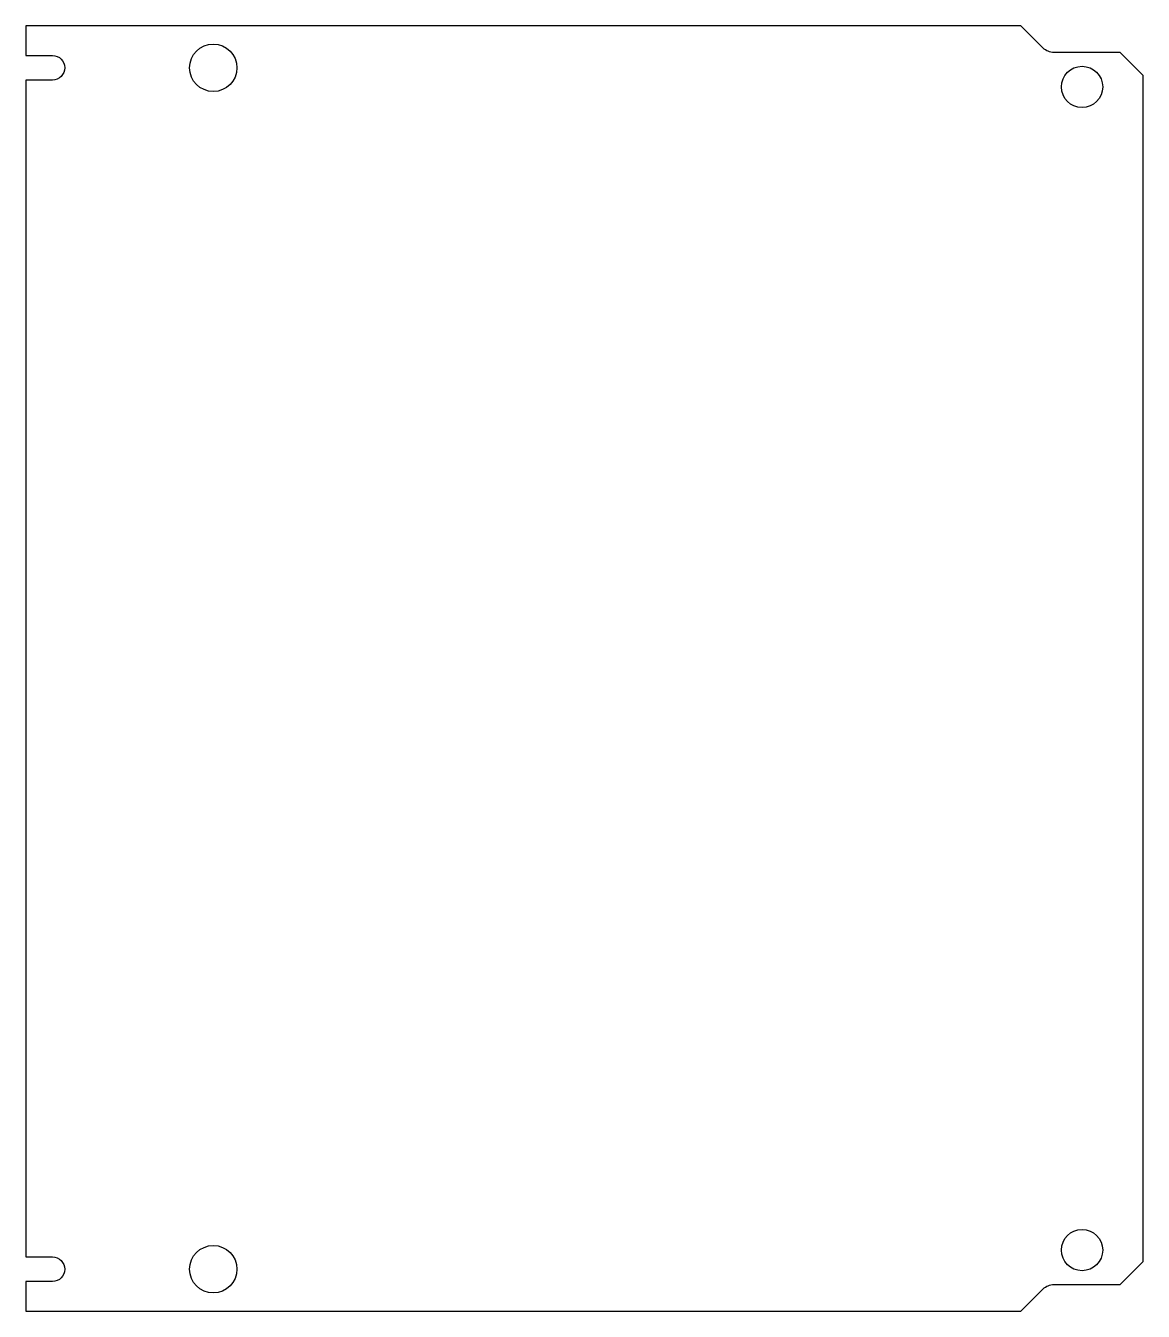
# Model space of a CAD drawing. Header units: millimetres. Extents: x 0 to 73, y -84 to 0.
import ezdxf

# ---------------------------------------------------------------- set-up
doc = ezdxf.new("R2010")
doc.units = ezdxf.units.MM

msp = doc.modelspace()

# ---------------------------------------------------------------- linework, layer by layer
msp.add_lwpolyline([(65, 0), (0, 0), (0, -1.95), (1.75, -1.95, -1), (1.75, -3.55), (0, -3.55), (0, -80.45), (1.75, -80.45, -1), (1.75, -82.05), (0, -82.05), (0, -84), (65, -84), (66.457, -82.543, -0.198912), (67.164, -82.25), (71.5, -82.25), (73, -80.75), (73, -3.25), (71.5, -1.75), (67.164, -1.75, -0.198912), (66.457, -1.457)], format="xyb", close=True)
for centre, radius in [((12.25, -2.75), 1.55), ((69, -4), 1.35), ((69, -80), 1.35), ((12.25, -81.25), 1.55)]:
    msp.add_circle(centre, radius)

doc.saveas('drawing.dxf')
